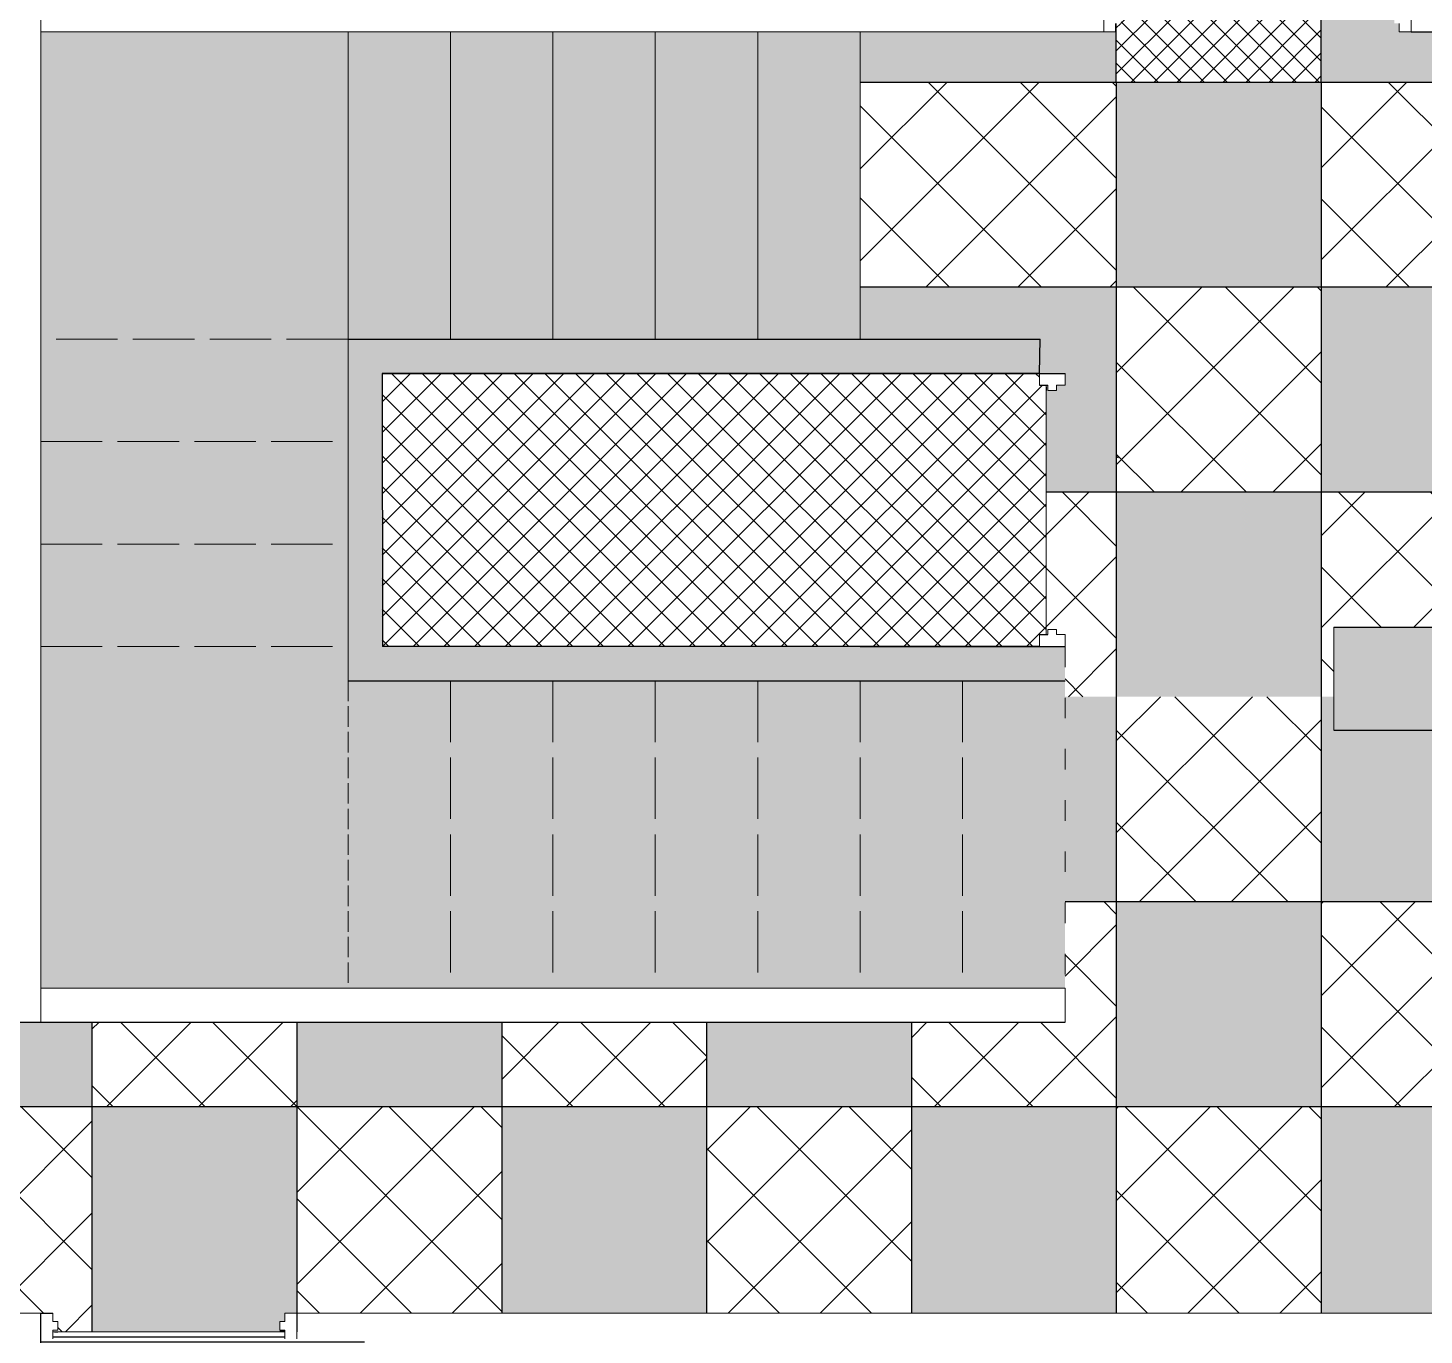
# Model space of a CAD drawing. Header units: millimetres. Extents: x 86441 to 190201, y 16532 to 98188.
# Drawn here: x 88124.4 to 88206.1, y 59632.6 to 59709.1 of the extents above; entities that cross this region are included whole.
import ezdxf

# ---------------------------------------------------------------- set-up
doc = ezdxf.new("R2010")
doc.units = ezdxf.units.MM
doc.header["$LTSCALE"] = 0.1
doc.linetypes.add('ACAD_ISO02W100', pattern=[15, 12, -3])
doc.linetypes.add('ACAD_ISO03W100', pattern=[30, 12, -18])
doc.layers.add('COLUMN', color=1, linetype='Continuous', lineweight=0)
doc.layers.add('door_cad-block.com', color=27, linetype='Continuous')
doc.layers.add('furniture', color=252, linetype='Continuous')
pattern_1 = [(45, (86262.1527, 59039.9638), (-2.694077, 2.694077), []), (135, (86262.1527, 59039.9638), (-2.694077, -2.694077), [])]

msp = doc.modelspace()

# ---------------------------------------------------------------- hatches: boundary and pattern name
at = {"true_color": 0xc7c8ca, "transparency": 33554687}
h = msp.add_hatch(color=9, dxfattribs=at)
h.dxf.hatch_style = 1
h.paths.add_polyline_path([(88212.105, 59709.993), (88207.585, 59709.993), (88207.585, 59709.893), (88207.885, 59709.893), (88207.885, 59709.393), (88207.585, 59709.393), (88207.585, 59708.893), (88206.885, 59708.893), (88205.385, 59708.893), (88204.685, 59708.893), (88204.685, 59709.393), (88204.385, 59709.393), (88204.385, 59709.893), (88204.685, 59709.893), (88204.685, 59709.993), (88200.105, 59709.993), (88200.105, 59705.953), (88212.105, 59705.953)])
h.paths.add_polyline_path([(88188.105, 59708.893), (88187.385, 59708.893), (88173.105, 59708.893), (88173.105, 59705.953), (88188.105, 59705.953)])
h = msp.add_hatch(dxfattribs=at)
h.set_pattern_fill('ANSI37', color=9, scale=0.3)
h.set_pattern_definition([(45, (86262.1527, 59039.9638), (-0.6735192, 0.6735192), []), (135, (86262.1527, 59039.9638), (-0.6735192, -0.6735192), [])])
h.paths.add_polyline_path([(88188.105, 59709.393), (88188.085, 59709.393), (88188.085, 59708.893), (88188.105, 59708.893)], flags=17)
h.paths.add_polyline_path([(88200.105, 59709.993), (88188.085, 59709.993), (88188.085, 59709.893), (88188.385, 59709.893), (88188.385, 59709.393), (88188.105, 59709.393), (88188.105, 59705.953), (88200.105, 59705.953)])
h.paths.add_polyline_path([(88224.145, 59708.893), (88224.185, 59708.893), (88224.185, 59709.393), (88223.885, 59709.393), (88223.885, 59709.893), (88224.185, 59709.893), (88224.185, 59709.993), (88212.105, 59709.993), (88212.105, 59705.953), (88224.145, 59705.953)])
at = {"transparency": 33554687}
h = msp.add_hatch(color=256, dxfattribs=at)
h.dxf.hatch_style = 1
h.set_gradient(color1=(153, 95, 76), color2=(118, 67, 44), tint=1)
h.paths.add_polyline_path([(88143.105, 59690.893), (88143.105, 59708.893), (88125.105, 59708.893), (88125.105, 59690.893)])
h = msp.add_hatch(color=256, dxfattribs=at)
h.dxf.hatch_style = 1
h.set_gradient(color1=(153, 95, 76), color2=(118, 67, 44), tint=1)
h.paths.add_polyline_path([(88149.105, 59708.893), (88143.105, 59708.893), (88143.105, 59690.893), (88149.105, 59690.893)])
h = msp.add_hatch(color=256, dxfattribs=at)
h.dxf.hatch_style = 1
h.set_gradient(color1=(153, 95, 76), color2=(118, 67, 44), tint=1)
h.paths.add_polyline_path([(88149.105, 59690.893), (88155.105, 59690.893), (88155.105, 59708.893), (88149.105, 59708.893)])
h = msp.add_hatch(color=256, dxfattribs=at)
h.dxf.hatch_style = 1
h.set_gradient(color1=(153, 95, 76), color2=(118, 67, 44), tint=1)
h.paths.add_polyline_path([(88161.105, 59708.893), (88155.105, 59708.893), (88155.105, 59690.893), (88161.105, 59690.893)])
h = msp.add_hatch(color=256, dxfattribs=at)
h.dxf.hatch_style = 1
h.set_gradient(color1=(153, 95, 76), color2=(118, 67, 44), tint=1)
h.paths.add_polyline_path([(88161.105, 59690.893), (88167.105, 59690.893), (88167.105, 59708.893), (88161.105, 59708.893)])
h = msp.add_hatch(color=256, dxfattribs=at)
h.dxf.hatch_style = 1
h.set_gradient(color1=(153, 95, 76), color2=(118, 67, 44), tint=1)
h.paths.add_polyline_path([(88167.105, 59690.893), (88173.105, 59690.893), (88173.105, 59708.893), (88167.105, 59708.893)])
at = {"true_color": 0xc7c8ca, "transparency": 33554687}
h = msp.add_hatch(dxfattribs=at)
h.set_pattern_fill('ANSI37', color=9, scale=1.2)
h.set_pattern_definition(pattern_1)
h.paths.add_polyline_path([(88188.105, 59705.953), (88173.105, 59705.953), (88173.105, 59693.953), (88188.105, 59693.953)])
h = msp.add_hatch(color=9, dxfattribs=at)
h.dxf.hatch_style = 1
h.paths.add_polyline_path([(88200.105, 59705.953), (88188.105, 59705.953), (88188.105, 59693.953), (88200.105, 59693.953)])
h = msp.add_hatch(dxfattribs=at)
h.set_pattern_fill('ANSI37', color=9, scale=1.2)
h.set_pattern_definition(pattern_1)
h.paths.add_polyline_path([(88212.105, 59705.953), (88200.105, 59705.953), (88200.105, 59693.953), (88212.105, 59693.953)])
h = msp.add_hatch(color=9, dxfattribs=at)
h.dxf.hatch_style = 1
h.paths.add_polyline_path([(88188.105, 59693.953), (88173.105, 59693.953), (88173.105, 59690.893), (88183.645, 59690.893), (88183.605, 59688.893), (88185.105, 59688.893), (88185.105, 59688.193), (88184.605, 59688.193), (88184.605, 59687.893), (88184.105, 59687.893), (88184.105, 59688.193), (88184.005, 59688.193), (88184.005, 59681.953), (88188.105, 59681.953)])
h = msp.add_hatch(dxfattribs=at)
h.set_pattern_fill('ANSI37', color=9, scale=1.2)
h.set_pattern_definition(pattern_1)
h.paths.add_polyline_path([(88200.105, 59693.953), (88188.105, 59693.953), (88188.105, 59681.953), (88200.105, 59681.953)])
h = msp.add_hatch(color=9, dxfattribs=at)
h.dxf.hatch_style = 1
h.paths.add_polyline_path([(88212.105, 59693.953), (88200.105, 59693.953), (88200.105, 59681.953), (88212.105, 59681.953)])
at = {"transparency": 33554687}
h = msp.add_hatch(color=256, dxfattribs=at)
h.dxf.hatch_style = 1
h.set_gradient(color1=(153, 95, 76), color2=(118, 67, 44), tint=1)
h.paths.add_polyline_path([(88143.105, 59684.893), (88143.105, 59690.893), (88125.105, 59690.893), (88125.105, 59684.893)])
at = {"true_color": 0x76432c, "transparency": 33554687}
h = msp.add_hatch(color=17, dxfattribs=at)
h.dxf.hatch_style = 1
h.paths.add_polyline_path([(88183.605, 59688.893), (88183.645, 59690.893), (88173.105, 59690.893), (88143.105, 59690.893), (88143.105, 59670.893), (88173.105, 59670.893), (88185.105, 59670.893), (88185.105, 59672.893), (88183.605, 59672.893), (88173.105, 59672.893), (88145.133, 59672.893), (88145.105, 59688.893)])
at = {"transparency": 33554687}
h = msp.add_hatch(color=256, dxfattribs=at)
h.dxf.hatch_style = 1
h.set_gradient(color1=(153, 95, 76), color2=(118, 67, 44), tint=1)
h.paths.add_polyline_path([(88143.105, 59678.893), (88143.105, 59684.893), (88125.105, 59684.893), (88125.105, 59678.893)])
at = {"true_color": 0xc7c8ca, "transparency": 33554687}
h = msp.add_hatch(dxfattribs=at)
h.set_pattern_fill('ANSI37', color=9, scale=1.2)
h.set_pattern_definition(pattern_1)
h.paths.add_polyline_path([(88188.105, 59681.953), (88184.005, 59681.953), (88184.005, 59673.593), (88184.105, 59673.893), (88184.605, 59673.893), (88184.605, 59673.593), (88185.105, 59673.593), (88185.105, 59672.893), (88185.105, 59669.953), (88188.105, 59669.953)])
h = msp.add_hatch(color=9, dxfattribs=at)
h.dxf.hatch_style = 1
h.paths.add_polyline_path([(88200.105, 59681.953), (88188.105, 59681.953), (88188.105, 59669.953), (88200.105, 59669.953)])
h = msp.add_hatch(dxfattribs=at)
h.set_pattern_fill('ANSI37', color=9, scale=1.2)
h.set_pattern_definition(pattern_1)
h.paths.add_polyline_path([(88212.105, 59681.953), (88200.105, 59681.953), (88200.105, 59669.953), (88200.845, 59669.953), (88200.845, 59674.033), (88212.105, 59674.033)])
at = {"transparency": 33554687}
h = msp.add_hatch(color=256, dxfattribs=at)
h.dxf.hatch_style = 1
h.set_gradient(color1=(153, 95, 76), color2=(118, 67, 44), tint=1)
h.paths.add_polyline_path([(88125.105, 59678.893), (88125.105, 59672.893), (88143.105, 59672.893), (88143.105, 59678.893)])
h = msp.add_hatch(color=256, dxfattribs=at)
h.dxf.hatch_style = 1
h.set_gradient(color1=(153, 95, 76), color2=(118, 67, 44), tint=1)
h.paths.add_polyline_path([(88125.105, 59672.893), (88125.105, 59652.893), (88143.105, 59652.893), (88143.105, 59670.893), (88143.105, 59672.893)])
h = msp.add_hatch(color=256, dxfattribs=at)
h.dxf.hatch_style = 1
h.set_gradient(color1=(153, 95, 76), color2=(118, 67, 44), tint=1)
h.paths.add_polyline_path([(88143.105, 59652.893), (88149.105, 59652.893), (88149.105, 59670.893), (88143.105, 59670.893)])
h = msp.add_hatch(color=256, dxfattribs=at)
h.dxf.hatch_style = 1
h.set_gradient(color1=(153, 95, 76), color2=(118, 67, 44), tint=1)
h.paths.add_polyline_path([(88149.105, 59652.893), (88155.105, 59652.893), (88155.105, 59670.893), (88149.105, 59670.893)])
h = msp.add_hatch(color=256, dxfattribs=at)
h.dxf.hatch_style = 1
h.set_gradient(color1=(153, 95, 76), color2=(118, 67, 44), tint=1)
h.paths.add_polyline_path([(88161.105, 59670.893), (88155.105, 59670.893), (88155.105, 59652.893), (88161.105, 59652.893)])
h = msp.add_hatch(color=256, dxfattribs=at)
h.dxf.hatch_style = 1
h.set_gradient(color1=(153, 95, 76), color2=(118, 67, 44), tint=1)
h.paths.add_polyline_path([(88167.105, 59670.893), (88161.105, 59670.893), (88161.105, 59652.893), (88167.105, 59652.893)])
h = msp.add_hatch(color=256, dxfattribs=at)
h.dxf.hatch_style = 1
h.set_gradient(color1=(153, 95, 76), color2=(118, 67, 44), tint=1)
h.paths.add_polyline_path([(88167.105, 59652.893), (88173.105, 59652.893), (88173.105, 59670.893), (88167.105, 59670.893)])
h = msp.add_hatch(color=256, dxfattribs=at)
h.dxf.hatch_style = 1
h.set_gradient(color1=(153, 95, 76), color2=(118, 67, 44), tint=1)
h.paths.add_polyline_path([(88173.105, 59652.893), (88179.105, 59652.893), (88179.105, 59670.893), (88173.105, 59670.893)])
h = msp.add_hatch(color=256, dxfattribs=at)
h.dxf.hatch_style = 1
h.set_gradient(color1=(153, 95, 76), color2=(118, 67, 44), tint=1)
h.paths.add_polyline_path([(88179.105, 59652.893), (88185.105, 59652.893), (88185.105, 59670.893), (88179.105, 59670.893)])
at = {"true_color": 0xc7c8ca, "transparency": 33554687}
h = msp.add_hatch(color=9, dxfattribs=at)
h.dxf.hatch_style = 1
h.paths.add_polyline_path([(88188.105, 59669.953), (88185.105, 59669.953), (88185.105, 59657.953), (88188.105, 59657.953)])
h = msp.add_hatch(dxfattribs=at)
h.set_pattern_fill('ANSI37', color=9, scale=1.2)
h.set_pattern_definition(pattern_1)
h.paths.add_polyline_path([(88200.105, 59669.953), (88188.105, 59669.953), (88188.105, 59657.953), (88200.105, 59657.953)])
h = msp.add_hatch(color=9, dxfattribs=at)
h.dxf.hatch_style = 1
h.paths.add_polyline_path([(88212.105, 59667.993), (88200.845, 59667.993), (88200.845, 59669.953), (88200.105, 59669.953), (88200.105, 59657.953), (88212.105, 59657.953)])
h = msp.add_hatch(color=9, dxfattribs=at)
h.dxf.hatch_style = 1
h.paths.add_polyline_path([(88128.105, 59650.893), (88123.605, 59650.893), (88123.605, 59657.953), (88116.105, 59657.953), (88116.105, 59645.953), (88128.105, 59645.953)])
h = msp.add_hatch(dxfattribs=at)
h.set_pattern_fill('ANSI37', color=9, scale=1.2)
h.set_pattern_definition(pattern_1)
h.paths.add_polyline_path([(88188.105, 59657.953), (88185.105, 59657.953), (88185.105, 59652.893), (88185.105, 59650.893), (88176.105, 59650.893), (88176.105, 59645.953), (88188.105, 59645.953)])
h = msp.add_hatch(color=9, dxfattribs=at)
h.dxf.hatch_style = 1
h.paths.add_polyline_path([(88200.105, 59657.953), (88188.105, 59657.953), (88188.105, 59645.953), (88200.105, 59645.953)])
h = msp.add_hatch(dxfattribs=at)
h.set_pattern_fill('ANSI37', color=9, scale=1.2)
h.set_pattern_definition(pattern_1)
h.paths.add_polyline_path([(88212.105, 59657.953), (88200.105, 59657.953), (88200.105, 59645.953), (88212.105, 59645.953)])
h = msp.add_hatch(dxfattribs=at)
h.set_pattern_fill('ANSI37', color=9, scale=1.2)
h.set_pattern_definition(pattern_1)
h.paths.add_polyline_path([(88140.105, 59650.893), (88128.105, 59650.893), (88128.105, 59645.953), (88140.105, 59645.953)])
h = msp.add_hatch(color=9, dxfattribs=at)
h.dxf.hatch_style = 1
h.paths.add_polyline_path([(88152.105, 59650.893), (88140.105, 59650.893), (88140.105, 59645.953), (88152.105, 59645.953)])
h = msp.add_hatch(dxfattribs=at)
h.set_pattern_fill('ANSI37', color=9, scale=1.2)
h.set_pattern_definition(pattern_1)
h.paths.add_polyline_path([(88164.105, 59650.893), (88152.105, 59650.893), (88152.105, 59645.953), (88164.105, 59645.953)])
h = msp.add_hatch(color=9, dxfattribs=at)
h.dxf.hatch_style = 1
h.paths.add_polyline_path([(88176.105, 59650.893), (88164.105, 59650.893), (88164.105, 59645.953), (88176.105, 59645.953)])
h = msp.add_hatch(dxfattribs=at)
h.set_pattern_fill('ANSI37', color=9, scale=1.2)
h.set_pattern_definition(pattern_1)
h.paths.add_polyline_path([(88128.105, 59645.953), (88116.105, 59645.953), (88116.105, 59632.753), (88122.805, 59632.753), (88122.905, 59632.753), (88122.905, 59632.853), (88122.605, 59632.853), (88122.605, 59633.353), (88122.905, 59633.353), (88122.905, 59633.853), (88123.605, 59633.853), (88125.805, 59633.853), (88125.805, 59633.353), (88126.105, 59633.353), (88126.105, 59632.853), (88125.805, 59632.853), (88125.805, 59632.753), (88128.105, 59632.753)])
h = msp.add_hatch(color=9, dxfattribs=at)
h.dxf.hatch_style = 1
h.paths.add_polyline_path([(88140.105, 59645.953), (88128.105, 59645.953), (88128.105, 59632.753), (88139.105, 59632.753), (88139.105, 59633.353), (88139.405, 59633.353), (88139.405, 59633.853), (88140.105, 59633.853)])
h = msp.add_hatch(dxfattribs=at)
h.set_pattern_fill('ANSI37', color=9, scale=1.2)
h.set_pattern_definition(pattern_1)
h.paths.add_polyline_path([(88152.105, 59645.953), (88140.105, 59645.953), (88140.105, 59633.853), (88152.105, 59633.853)])
h = msp.add_hatch(color=9, dxfattribs=at)
h.dxf.hatch_style = 1
h.paths.add_polyline_path([(88164.105, 59645.953), (88152.105, 59645.953), (88152.105, 59633.853), (88164.105, 59633.853)])
h = msp.add_hatch(dxfattribs=at)
h.set_pattern_fill('ANSI37', color=9, scale=1.2)
h.set_pattern_definition(pattern_1)
h.paths.add_polyline_path([(88176.105, 59645.953), (88164.105, 59645.953), (88164.105, 59633.853), (88176.105, 59633.853)])
h = msp.add_hatch(color=9, dxfattribs=at)
h.dxf.hatch_style = 1
h.paths.add_polyline_path([(88188.105, 59645.953), (88176.105, 59645.953), (88176.105, 59633.853), (88188.105, 59633.853)])
h = msp.add_hatch(dxfattribs=at)
h.set_pattern_fill('ANSI37', color=9, scale=1.2)
h.set_pattern_definition(pattern_1)
h.paths.add_polyline_path([(88200.105, 59645.953), (88188.105, 59645.953), (88188.105, 59633.853), (88200.105, 59633.853)])
h = msp.add_hatch(color=9, dxfattribs=at)
h.dxf.hatch_style = 1
h.paths.add_polyline_path([(88212.105, 59645.953), (88200.105, 59645.953), (88200.105, 59633.853), (88212.105, 59633.853)])
at = {"true_color": 0x65502f, "transparency": 33554687}
h = msp.add_hatch(dxfattribs=at)
h.set_pattern_fill('_USER', color=59, scale=0.3, pattern_type=0)
h.set_pattern_definition([(0, (86262.15266, 59039.96376), (0, 0.3), [])])
h.paths.add_polyline_path([(88144.213, 59632.353), (88139.405, 59632.353), (88139.405, 59632.753), (88125.805, 59632.753), (88125.805, 59632.353), (88125.105, 59632.353), (88125.105, 59629.314), (88141.861, 59629.314)])
h.paths.add_polyline_path([(88141.861, 59629.314), (88135.753, 59629.314), (88135.753, 59621.406)])
at = {"true_color": 0xc7c8ca, "transparency": 33554687}
h = msp.add_hatch(color=9, dxfattribs=at)
h.dxf.hatch_style = 1
h.paths.add_polyline_path([(88139.405, 59632.853), (88139.104, 59632.853), (88139.104, 59632.753), (88139.405, 59632.753)])
at = {"layer": 'COLUMN', "true_color": 0xed1f24, "transparency": 33554687}
h = msp.add_hatch(dxfattribs=at)
h.set_pattern_fill('AR-CONC', color=240, scale=0.04)
h.set_pattern_definition([(50, (86262.1527, 59039.964), (7.287387, -0.637563), [0.762, -8.382]), (355, (86262.153, 59039.964), (-1.409737, 7.642274), [0.6096, -6.705623]), (100.45144, (86262.76, 59039.9106), (5.87765, 7.00471), [0.6476, -7.12361]), (46.1842, (86262.153, 59041.996), (10.84316, -1.681693), [1.143, -12.573]), (96.63556, (86263.056, 59041.856), (9.496165, 9.897045), [0.9714, -10.685424]), (351.18415, (86262.153, 59041.996), (9.496165, 9.897045), [0.9144, -10.05839]), (21, (86263.1687, 59041.488), (6.064576, -4.090608), [0.762, -8.382]), (326, (86263.169, 59041.488), (2.47208, 7.367519), [0.6096, -6.7056]), (71.45144, (86263.674, 59041.147), (8.536657, 3.27691), [0.6476, -7.123598]), (37.5, (86262.1527, 59039.9638), (0.123544, 3.3822016), [0, -6.62432, 0, -6.8072, 0, -6.731]), (7.5, (86262.1527, 59039.9638), (2.6727865, 4.007223), [0, -3.88112, 0, -6.47192, 0, -2.5654]), (327.5, (86259.887, 59039.9638), (5.4236238, -0.2291498), [0, -2.54, 0, -7.9248, 0, -10.5156]), (317.5, (86258.871, 59039.9638), (5.925167, 1.01706), [0, -3.302, 0, -5.26288, 0, -7.4676])])
h.paths.add_polyline_path([(88413.41, 59679.236), (88390.11, 59679.236), (88390.11, 59673.196), (88413.41, 59673.196)])
h.paths.add_polyline_path([(88224.145, 59674.033), (88200.845, 59674.033), (88200.845, 59667.993), (88224.105, 59667.993)])
h.paths.add_polyline_path([(88048.205, 59783.493), (88022.605, 59783.493), (88022.605, 59775.913), (88048.205, 59775.913), (88048.205, 59776.431)])
h.paths.add_polyline_path([(88315.125, 59575.293), (88307.465, 59575.293), (88307.465, 59550.673), (88315.125, 59550.673)])
h.paths.add_polyline_path([(88206.885, 59573.953), (88200.845, 59573.953), (88200.845, 59550.673), (88206.885, 59550.673)])
h.paths.add_polyline_path([(88129.645, 59592.633), (88123.605, 59592.633), (88123.605, 59569.353), (88129.645, 59569.353)])
h.paths.add_polyline_path([(88048.205, 59576.933), (88022.605, 59576.933), (88022.605, 59569.353), (88048.205, 59569.353)])
h.paths.add_polyline_path([(88129.645, 59778.893), (88129.645, 59783.493), (88123.605, 59783.493), (88123.605, 59760.213), (88129.645, 59760.213)])
h.paths.add_polyline_path([(88206.885, 59783.493), (88200.845, 59783.493), (88200.845, 59760.213), (88206.885, 59760.213)])
h.paths.add_polyline_path([(88504.39, 59580.496), (88499.79, 59580.496), (88496.73, 59580.496), (88496.73, 59573.749), (88496.73, 59560.476), (88496.73, 59555.876), (88504.39, 59555.876)])
h.paths.add_polyline_path([(88396.15, 59587.256), (88391.61, 59587.256), (88390.11, 59587.256), (88390.11, 59579.156), (88390.11, 59555.876), (88396.15, 59555.876), (88396.15, 59560.476)])
h.paths.add_polyline_path([(88396.15, 59784.096), (88396.15, 59788.696), (88390.11, 59788.696), (88390.11, 59765.416), (88391.61, 59765.416), (88391.61, 59765.431), (88396.15, 59765.431), (88396.15, 59778.704)])
at = {"layer": 'COLUMN', "lineweight": 9, "true_color": 0x636466, "transparency": 33554687}
h = msp.add_hatch(dxfattribs=at)
h.set_pattern_fill('STEEL', color=251, scale=1.6)
h.set_pattern_definition([(45, (86262.1527, 59039.964), (-3.592102, 3.592102), []), (45, (86262.1527, 59042.504), (-3.592102, 3.592102), [])])
h.paths.add_polyline_path([(88267.675, 59581.293), (88260.885, 59581.293), (88260.885, 59578.293), (88267.675, 59578.293)])
h.paths.add_polyline_path([(88465.91, 59711.09), (88462.91, 59711.09), (88462.91, 59688.09), (88465.91, 59688.09)], flags=17)
h.paths.add_polyline_path([(88447.91, 59691.09), (88426.91, 59691.09), (88426.91, 59688.09), (88447.91, 59688.09)], flags=17)
h.paths.add_polyline_path([(88295.185, 59618.113), (88240.645, 59618.113), (88240.645, 59615.113), (88295.185, 59615.113)])
h.paths.add_polyline_path([(88260.885, 59573.953), (88260.885, 59579.162), (88257.885, 59579.162), (88257.885, 59573.953), (88257.885, 59555.273), (88260.885, 59555.273)])
h.paths.add_polyline_path([(88285.675, 59579.273), (88282.675, 59579.273), (88282.675, 59555.273), (88285.675, 59555.273), (88285.675, 59565.283)])
h.paths.add_polyline_path([(88257.885, 59577.113), (88248.885, 59577.113), (88248.885, 59574.113), (88257.885, 59574.113)])
h.paths.add_polyline_path([(88260.885, 59597.113), (88257.885, 59597.113), (88257.885, 59589.404), (88260.885, 59589.404)])
h.paths.add_polyline_path([(88257.885, 59597.113), (88224.885, 59597.113), (88224.885, 59594.113), (88257.885, 59594.113)])
h.paths.add_polyline_path([(88233.885, 59594.113), (88230.885, 59594.113), (88230.885, 59574.113), (88233.885, 59574.113), (88233.885, 59577.113)])
h.paths.add_polyline_path([(88310.525, 59581.293), (88307.465, 59581.293), (88300.675, 59581.293), (88300.675, 59578.293), (88307.465, 59578.293), (88310.525, 59578.293)], flags=17)
h.paths.add_polyline_path([(88123.605, 59573.953), (88048.205, 59573.953), (88048.205, 59569.353), (88123.605, 59569.353)])
h.paths.add_polyline_path([(88200.845, 59573.953), (88194.865, 59573.953), (88194.865, 59569.353), (88200.845, 59569.353)])
h.paths.add_polyline_path([(88137.085, 59573.953), (88129.645, 59573.953), (88129.645, 59569.353), (88137.085, 59569.353)])
h.paths.add_polyline_path([(88307.465, 59555.273), (88301.966, 59555.273), (88301.966, 59550.673), (88307.465, 59550.673)])
h.paths.add_polyline_path([(88291.173, 59555.273), (88277.177, 59555.273), (88277.177, 59550.673), (88291.173, 59550.673)])
h.paths.add_polyline_path([(88266.269, 59555.273), (88206.885, 59555.273), (88206.885, 59550.673), (88266.269, 59550.673)])
h.paths.add_polyline_path([(88299.785, 59615.113), (88295.185, 59615.113), (88295.185, 59600.793), (88310.525, 59600.793), (88310.525, 59575.333), (88315.125, 59575.333), (88315.125, 59605.393), (88299.785, 59605.393)])
h.paths.add_polyline_path([(88299.785, 59679.953), (88295.185, 59679.953), (88295.185, 59672.893), (88299.785, 59672.893)])
h.paths.add_polyline_path([(88299.785, 59783.493), (88295.185, 59783.493), (88279.905, 59783.493), (88279.905, 59778.893), (88295.185, 59778.893), (88295.185, 59737.733), (88299.785, 59737.733)])
h.paths.add_polyline_path([(88222.125, 59783.493), (88206.885, 59783.493), (88206.885, 59778.893), (88222.125, 59778.893)])
h.paths.add_polyline_path([(88137.085, 59783.493), (88129.645, 59783.493), (88129.645, 59778.893), (88137.085, 59778.893)])
h.paths.add_polyline_path([(88200.845, 59783.493), (88194.865, 59783.493), (88194.865, 59778.893), (88200.845, 59778.893)])
h.paths.add_polyline_path([(88123.605, 59783.493), (88048.205, 59783.493), (88048.205, 59778.893), (88123.605, 59778.893)])
edge = h.paths.add_edge_path()
edge.add_line((88499.79, 59580.496), (88504.39, 59580.496))
edge.add_line((88499.854, 59605.961), (88499.79, 59580.386))
edge.add_line((88504.39, 59610.596), (88504.39, 59580.496))
edge.add_line((88489.05, 59610.596), (88504.39, 59610.596))
edge.add_line((88484.452, 59605.996), (88499.854, 59605.961))
edge.add_line((88489.05, 59788.696), (88489.05, 59610.596))
edge.add_line((88484.452, 59784.096), (88484.452, 59605.996))
edge.add_line((88396.15, 59788.696), (88489.05, 59788.696))
edge.add_line((88396.15, 59784.096), (88484.452, 59784.096))
edge.add_line((88396.15, 59788.696), (88396.15, 59784.096))
h.paths.add_polyline_path([(88496.73, 59560.476), (88496.73, 59555.876), (88396.15, 59555.876), (88396.15, 59560.476)])
at = {"layer": 'furniture', "true_color": 0x7c6e39, "transparency": 33554687}
h = msp.add_hatch(dxfattribs=at)
h.set_pattern_fill('ANSI37', color=47, scale=0.4)
h.set_pattern_definition([(45, (86262.1527, 59039.9638), (-0.8980256, 0.8980256), []), (135, (86262.1527, 59039.9638), (-0.8980256, -0.8980256), [])])
h.paths.add_polyline_path([(88184.005, 59688.193), (88183.605, 59688.193), (88183.605, 59688.893), (88173.105, 59688.893), (88145.105, 59688.893), (88145.105, 59672.893), (88173.105, 59672.893), (88183.605, 59672.893), (88183.605, 59673.593), (88184.005, 59673.593)])

# ---------------------------------------------------------------- linework, layer by layer
at = {"color": 25, "lineweight": 9, "transparency": 33554687}
for p, q in [((88125.105, 59760.213), (88125.105, 59650.893)), ((88187.385, 59710.393), (88187.385, 59708.893)), ((88205.385, 59710.393), (88205.385, 59708.893)), ((88188.085, 59709.393), (88188.085, 59708.893)), ((88204.685, 59708.893), (88204.685, 59709.393)), ((88125.105, 59708.893), (88187.385, 59708.893)), ((88187.385, 59708.893), (88188.085, 59708.893)), ((88205.385, 59708.893), (88204.685, 59708.893))]:
    msp.add_line(p, q, dxfattribs=at)
at = {"color": 7, "true_color": 0xffffff, "transparency": 33554687}
for p, q in [((88188.085, 59708.893), (88188.085, 59709.393)), ((88173.105, 59688.893), (88185.105, 59688.893)), ((88183.605, 59688.193), (88184.105, 59688.193)), ((88184.005, 59688.093), (88184.005, 59687.893)), ((88185.105, 59688.193), (88185.105, 59688.193)), ((88183.605, 59673.593), (88184.105, 59673.593)), ((88185.105, 59673.593), (88185.105, 59673.593)), ((88173.715, 59672.893), (88173.715, 59672.893)), ((88173.715, 59672.893), (88173.715, 59672.893)), ((88125.805, 59633.853), (88125.805, 59633.853)), ((88139.405, 59633.853), (88139.405, 59633.853)), ((88125.905, 59632.753), (88126.105, 59632.753))]:
    msp.add_line(p, q, dxfattribs=at)
at = {"color": 9, "true_color": 0xc7c8ca, "transparency": 33554687}
for p, q in [((88188.105, 59705.953), (88188.105, 59709.393)), ((88200.105, 59705.953), (88200.105, 59709.993)), ((88173.105, 59705.953), (88224.145, 59705.953)), ((88173.105, 59693.953), (88224.145, 59693.953)), ((88184.005, 59681.953), (88224.145, 59681.953)), ((88185.105, 59657.953), (88224.145, 59657.953)), ((88079.705, 59645.953), (88224.145, 59645.953))]:
    msp.add_line(p, q, dxfattribs=at)
at = {"color": 25, "lineweight": 0, "transparency": 33554687}
for p, q in [((88143.105, 59690.893), (88143.105, 59708.893)), ((88185.105, 59688.893), (88183.605, 59688.893)), ((88183.605, 59688.893), (88183.605, 59688.193)), ((88185.105, 59688.893), (88185.105, 59688.193)), ((88184.005, 59673.593), (88184.005, 59688.193)), ((88184.105, 59688.193), (88184.105, 59687.893)), ((88185.105, 59688.193), (88184.605, 59688.193)), ((88184.605, 59688.193), (88184.605, 59687.893)), ((88184.605, 59687.893), (88184.105, 59687.893)), ((88183.605, 59672.893), (88183.605, 59673.593)), ((88184.105, 59673.593), (88184.105, 59673.893)), ((88184.605, 59673.893), (88184.105, 59673.893)), ((88184.605, 59673.593), (88184.605, 59673.893)), ((88185.105, 59673.593), (88184.605, 59673.593)), ((88185.105, 59672.893), (88185.105, 59673.593)), ((88185.105, 59672.893), (88183.605, 59672.893))]:
    msp.add_line(p, q, dxfattribs=at)
at = {"transparency": 33554687}
for p, q in [((88205.385, 59708.893), (88206.885, 59708.893)), ((88188.105, 59705.953), (88188.105, 59633.853)), ((88200.105, 59705.953), (88200.105, 59633.853)), ((88145.105, 59688.893), (88173.105, 59688.893)), ((88183.605, 59688.893), (88145.105, 59688.893)), ((88145.105, 59688.893), (88145.133, 59672.893)), ((88188.105, 59684.018), (88188.21, 59683.974)), ((88200.845, 59674.033), (88224.145, 59674.033)), ((88183.605, 59672.893), (88145.133, 59672.893)), ((88173.105, 59672.893), (88185.105, 59672.893)), ((88200.845, 59667.993), (88224.145, 59667.993)), ((88123.605, 59650.893), (88185.105, 59650.893)), ((88128.105, 59650.893), (88128.105, 59632.753)), ((88140.105, 59650.893), (88140.105, 59632.753)), ((88152.105, 59650.893), (88152.105, 59633.853)), ((88164.105, 59650.893), (88164.105, 59633.853)), ((88176.105, 59650.893), (88176.105, 59633.853)), ((88125.105, 59633.853), (88125.805, 59633.853)), ((88125.105, 59592.633), (88125.105, 59633.853))]:
    msp.add_line(p, q, dxfattribs=at)
at = {"color": 25, "transparency": 33554687}
for p, q in [((88143.105, 59690.893), (88173.105, 59690.893)), ((88173.105, 59690.893), (88183.645, 59690.893)), ((88143.105, 59670.893), (88173.105, 59670.893)), ((88173.105, 59670.893), (88185.105, 59670.893))]:
    msp.add_line(p, q, dxfattribs=at)
at = {"color": 15, "transparency": 33554687}
msp.add_line((88183.605, 59688.893), (88183.645, 59690.893), dxfattribs=at)
at = {"color": 35, "linetype": 'ACAD_ISO02W100', "lineweight": 5, "ltscale": 3, "transparency": 33554687}
msp.add_line((88125.105, 59684.893), (88143.105, 59684.893), dxfattribs=at)
at = {"color": 17, "linetype": 'ACAD_ISO03W100', "lineweight": 5, "transparency": 33554687}
msp.add_line((88185.105, 59672.893), (88185.105, 59652.893), dxfattribs=at)
at = {"color": 25, "linetype": 'ACAD_ISO02W100', "lineweight": 5, "transparency": 33554687}
msp.add_line((88143.105, 59670.893), (88143.105, 59652.893), dxfattribs=at)
at = {"color": 17, "lineweight": 5, "transparency": 33554687}
for p, q in [((88125.105, 59652.893), (88173.105, 59652.893)), ((88173.105, 59652.893), (88185.105, 59652.893))]:
    msp.add_line(p, q, dxfattribs=at)
at = {"color": 17, "lineweight": 5, "true_color": 0x76432c, "transparency": 33554687}
for p, q in [((88185.105, 59652.893), (88185.105, 59650.893)), ((88185.105, 59650.893), (88123.605, 59650.893))]:
    msp.add_line(p, q, dxfattribs=at)
at = {"color": 4, "lineweight": 18, "transparency": 33554687}
msp.add_line((88123.605, 59633.853), (88125.105, 59633.853), dxfattribs=at)
at = {"color": 4, "lineweight": 5, "transparency": 33554687}
for p, q in [((88125.105, 59633.853), (88125.105, 59632.353)), ((88125.105, 59633.853), (88125.805, 59633.853)), ((88125.805, 59633.853), (88125.805, 59633.353)), ((88125.805, 59633.353), (88126.105, 59633.353)), ((88126.105, 59633.353), (88126.105, 59632.853)), ((88139.405, 59633.353), (88139.105, 59633.353)), ((88139.105, 59633.353), (88139.105, 59632.853)), ((88139.405, 59633.853), (88139.405, 59633.353)), ((88140.105, 59633.853), (88139.405, 59633.853)), ((88140.105, 59633.853), (88140.105, 59632.353)), ((88125.805, 59632.353), (88125.805, 59632.853)), ((88125.805, 59632.853), (88126.105, 59632.853)), ((88139.405, 59632.853), (88139.105, 59632.853)), ((88139.405, 59632.353), (88139.405, 59632.853))]:
    msp.add_line(p, q, dxfattribs=at)
at = {"color": 4, "lineweight": 9, "transparency": 33554687}
msp.add_line((88140.105, 59633.853), (88224.105, 59633.853), dxfattribs=at)
at = {"color": 7, "lineweight": 5, "true_color": 0xffffff, "transparency": 33554687}
msp.add_line((88139.405, 59632.753), (88125.805, 59632.753), dxfattribs=at)
at = {"layer": 'COLUMN', "transparency": 33554687}
for p, q in [((88200.845, 59674.033), (88200.845, 59667.993)), ((88200.845, 59674.033), (88224.145, 59674.033)), ((88200.845, 59667.993), (88224.105, 59667.993))]:
    msp.add_line(p, q, dxfattribs=at)
at = {"layer": 'door_cad-block.com', "color": 25, "lineweight": 0, "transparency": 33554687}
for p, q in [((88149.105, 59708.893), (88149.105, 59690.893)), ((88155.105, 59708.893), (88155.105, 59690.893)), ((88161.105, 59708.893), (88161.105, 59690.893)), ((88167.105, 59708.893), (88167.105, 59690.893)), ((88143.105, 59690.893), (88143.105, 59670.893))]:
    msp.add_line(p, q, dxfattribs=at)
at = {"layer": 'door_cad-block.com', "lineweight": 0, "transparency": 33554687}
msp.add_line((88173.105, 59708.893), (88173.105, 59690.893), dxfattribs=at)
at = {"layer": 'door_cad-block.com', "color": 35, "linetype": 'ACAD_ISO02W100', "lineweight": 5, "ltscale": 3, "transparency": 33554687}
for p, q in [((88143.105, 59690.893), (88125.105, 59690.893)), ((88125.105, 59678.893), (88143.105, 59678.893)), ((88125.105, 59672.893), (88143.105, 59672.893))]:
    msp.add_line(p, q, dxfattribs=at)
at = {"layer": 'door_cad-block.com', "color": 25, "linetype": 'ACAD_ISO02W100', "lineweight": 5, "ltscale": 3, "transparency": 33554687}
for p, q in [((88149.105, 59670.893), (88149.105, 59652.893)), ((88155.105, 59670.893), (88155.105, 59652.893)), ((88161.105, 59670.893), (88161.105, 59652.893)), ((88167.105, 59670.893), (88167.105, 59652.893)), ((88173.105, 59670.893), (88173.105, 59652.893)), ((88179.105, 59670.893), (88179.105, 59652.893))]:
    msp.add_line(p, q, dxfattribs=at)

doc.saveas('drawing.dxf')
